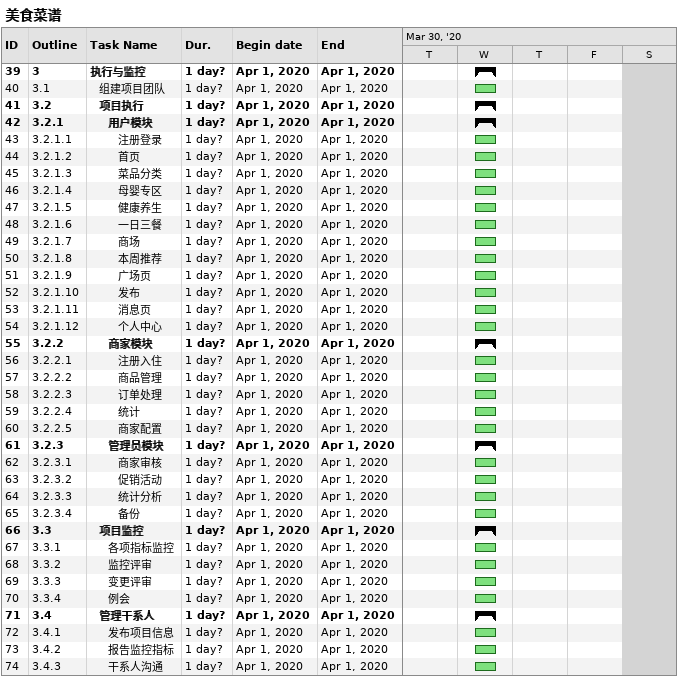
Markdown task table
美食菜谱

| ID | WBS | Task | Duration | Start | Finish |
|---|---|---|---|---|---|
| 39 | 3 | **执行与监控** | 1d? | 2020-04-01 | 2020-04-01 |
| 40 | 3.1 | 组建项目团队 | 1d? | 2020-04-01 | 2020-04-01 |
| 41 | 3.2 | **项目执行** | 1d? | 2020-04-01 | 2020-04-01 |
| 42 | 3.2.1 | **用户模块** | 1d? | 2020-04-01 | 2020-04-01 |
| 43 | 3.2.1.1 | 注册登录 | 1d? | 2020-04-01 | 2020-04-01 |
| 44 | 3.2.1.2 | 首页 | 1d? | 2020-04-01 | 2020-04-01 |
| 45 | 3.2.1.3 | 菜品分类 | 1d? | 2020-04-01 | 2020-04-01 |
| 46 | 3.2.1.4 | 母婴专区 | 1d? | 2020-04-01 | 2020-04-01 |
| 47 | 3.2.1.5 | 健康养生 | 1d? | 2020-04-01 | 2020-04-01 |
| 48 | 3.2.1.6 | 一日三餐 | 1d? | 2020-04-01 | 2020-04-01 |
| 49 | 3.2.1.7 | 商场 | 1d? | 2020-04-01 | 2020-04-01 |
| 50 | 3.2.1.8 | 本周推荐 | 1d? | 2020-04-01 | 2020-04-01 |
| 51 | 3.2.1.9 | 广场页 | 1d? | 2020-04-01 | 2020-04-01 |
| 52 | 3.2.1.10 | 发布 | 1d? | 2020-04-01 | 2020-04-01 |
| 53 | 3.2.1.11 | 消息页 | 1d? | 2020-04-01 | 2020-04-01 |
| 54 | 3.2.1.12 | 个人中心 | 1d? | 2020-04-01 | 2020-04-01 |
| 55 | 3.2.2 | **商家模块** | 1d? | 2020-04-01 | 2020-04-01 |
| 56 | 3.2.2.1 | 注册入住 | 1d? | 2020-04-01 | 2020-04-01 |
| 57 | 3.2.2.2 | 商品管理 | 1d? | 2020-04-01 | 2020-04-01 |
| 58 | 3.2.2.3 | 订单处理 | 1d? | 2020-04-01 | 2020-04-01 |
| 59 | 3.2.2.4 | 统计 | 1d? | 2020-04-01 | 2020-04-01 |
| 60 | 3.2.2.5 | 商家配置 | 1d? | 2020-04-01 | 2020-04-01 |
| 61 | 3.2.3 | **管理员模块** | 1d? | 2020-04-01 | 2020-04-01 |
| 62 | 3.2.3.1 | 商家审核 | 1d? | 2020-04-01 | 2020-04-01 |
| 63 | 3.2.3.2 | 促销活动 | 1d? | 2020-04-01 | 2020-04-01 |
| 64 | 3.2.3.3 | 统计分析 | 1d? | 2020-04-01 | 2020-04-01 |
| 65 | 3.2.3.4 | 备份 | 1d? | 2020-04-01 | 2020-04-01 |
| 66 | 3.3 | **项目监控** | 1d? | 2020-04-01 | 2020-04-01 |
| 67 | 3.3.1 | 各项指标监控 | 1d? | 2020-04-01 | 2020-04-01 |
| 68 | 3.3.2 | 监控评审 | 1d? | 2020-04-01 | 2020-04-01 |
| 69 | 3.3.3 | 变更评审 | 1d? | 2020-04-01 | 2020-04-01 |
| 70 | 3.3.4 | 例会 | 1d? | 2020-04-01 | 2020-04-01 |
| 71 | 3.4 | **管理干系人** | 1d? | 2020-04-01 | 2020-04-01 |
| 72 | 3.4.1 | 发布项目信息 | 1d? | 2020-04-01 | 2020-04-01 |
| 73 | 3.4.2 | 报告监控指标 | 1d? | 2020-04-01 | 2020-04-01 |
| 74 | 3.4.3 | 干系人沟通 | 1d? | 2020-04-01 | 2020-04-01 |
